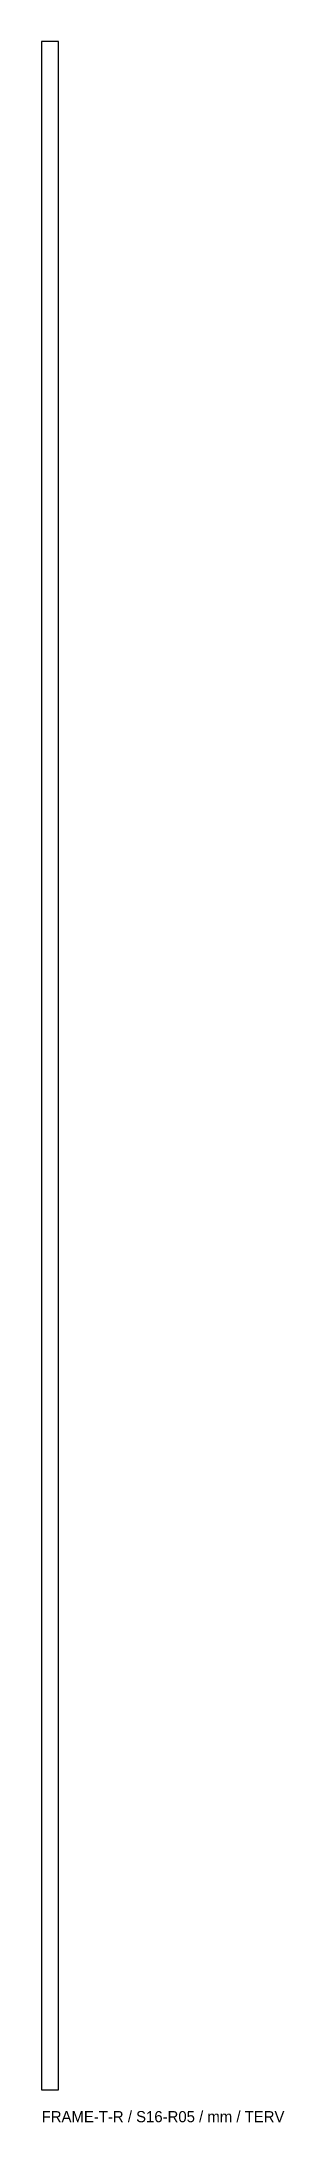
# Model space of a CAD drawing. Header units: millimetres. Extents: x 0 to 261, y -35 to 2205.
import ezdxf

# ---------------------------------------------------------------- set-up
doc = ezdxf.new("R2010")
doc.units = ezdxf.units.MM

msp = doc.modelspace()

# ---------------------------------------------------------------- linework, layer by layer
msp.add_lwpolyline([(0, 0), (18, 0), (18, 2205), (0, 2205)], close=True)

# ---------------------------------------------------------------- texts
msp.add_text('FRAME-T-R / S16-R05 / mm / TERV', height=12).set_placement((0, -35))

doc.saveas('drawing.dxf')
